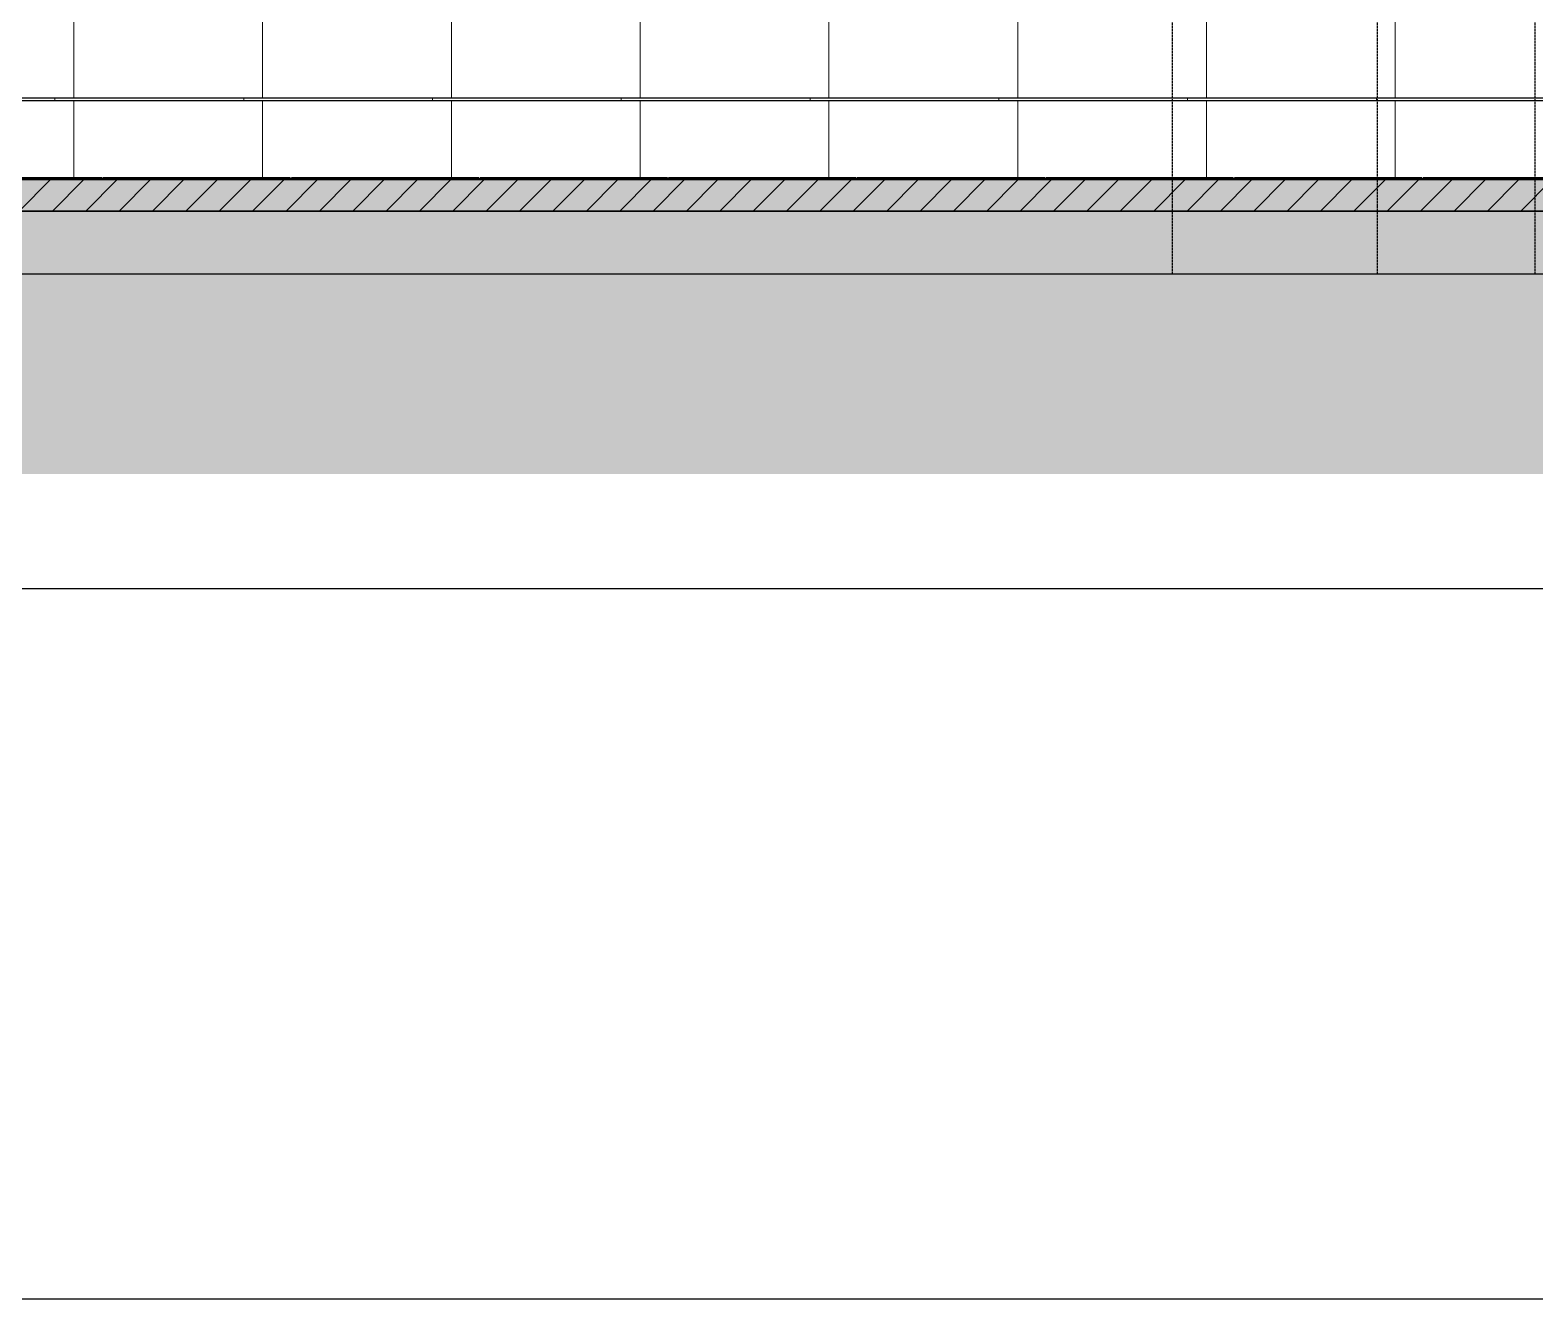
# Model space of a CAD drawing. Header units: millimetres. Extents: x -4391136 to -1798569, y -886572 to -291056.
# Drawn here: x -2360279 to -2355496, y -398298 to -394265 of the extents above; entities that cross this region are included whole.
import ezdxf

# ---------------------------------------------------------------- set-up
doc = ezdxf.new("R2010")
doc.units = ezdxf.units.MM
doc.set_wipeout_variables(frame=1)
doc.linetypes.add('HIDDEN2', pattern=[4.7625, 3.175, -1.5875])
doc.linetypes.add('TA_GL_005.00000', pattern=[13.75, 5, -1.25, 1.25, -1.25, 5])
for name, color, linetype in [('000 - 0_SYM_DWG_GRIDLINE_MAIN_COLOR_251', 7, 'Continuous'), ('000 - CONCRETE_COL_CUT_COLOR_1', 7, 'Continuous'), ('000 - CONCRETE_COL_CUT_COLOR_3', 7, 'Continuous'), ('000 - CONCRETE_COL_CUT_COLOR_5', 7, 'Continuous'), ('000 - CONCRETE_COL_HATCH_', 7, 'Continuous'), ('000 - CONCRETE_COL_WIPEOUT_', 7, 'Continuous'), ('000 - CONCRETE_EX_BUILDING_MAIN_COLOR_1', 7, 'Continuous'), ('000 - D I M', 7, 'Continuous'), ('_PP-Dim', 7, 'Continuous'), ('Xref-E1-E4$0$E4_Ent2-CRD$0$_Col', 7, 'Continuous')]:
    doc.layers.add(name, color=color, linetype=linetype)
doc.styles.add('FAMELINE_FOR_CKST', font='arial.ttf')
doc.styles.add('TA', font='', dxfattribs={"height": 4.5})
doc.styles.get('TA').set_extended_font_data('Cordia New')
doc.dimstyles.new('FAMELINE-CKST_E-E', dxfattribs={"dimtxt": 0.3, "dimasz": 0.15, "dimexe": 0.1, "dimexo": 0.1, "dimgap": 0.05, "dimtad": 1, "dimzin": 0, "dimdsep": 46, "dimtxsty": 'FAMELINE_FOR_CKST', "dimblk": 'OBLIQUE', "dimblk1": 'OBLIQUE', "dimblk2": 'OBLIQUE', "dimsah": 1, "dimcen": 0.1, "dimdle": 0.1, "dimclrd": 7, "dimclre": 7, "dimclrt": 7, "dimadec": 0, "dimazin": 0, "dimtfac": 1, "dimtix": 1, "dimtmove": 2, "dimatfit": 3, "dimfxl": 1, "dimtolj": 1, "dimtzin": 0, "dimlwd": -1, "dimlwe": -1, "dimarcsym": 0})

# ---------------------------------------------------------------- blocks, each defined once
blk = doc.blocks.new('_Oblique')
at = {"color": 7, "linetype": 'ByBlock', "lineweight": -2}
blk.add_line((-0.5, -0.5), (0.5, 0.5), dxfattribs=at)
blk = doc.blocks.new('*D2476')
at = {"layer": '000 - D I M', "color": 7, "transparency": 16777216}
for p, q in [((0, 100020), (0, 99738.7)), ((26525, 100020), (26525, 99738.7)), ((26575, 99788.7), (-50, 99788.7))]:
    blk.add_line(p, q, dxfattribs=at)
at = {"layer": 'Defpoints', "color": 7, "transparency": 16777216}
for p in [(0, 100070), (26525, 100070), (0, 99788.7)]:
    blk.add_point(p, dxfattribs=at)
at = {"layer": '000 - D I M', "color": 7, "transparency": 16777216, "xscale": 75, "yscale": 75, "zscale": 75, "rotation": 180}
blk.add_blockref('_Oblique', (0, 99788.7), dxfattribs=at)
at = {"layer": '000 - D I M', "color": 7, "transparency": 16777216, "xscale": 75, "yscale": 75, "zscale": 75}
blk.add_blockref('_Oblique', (26525, 99788.7), dxfattribs=at)
at = {"layer": '000 - D I M', "color": 7, "transparency": 16777216, "insert": (13262.5, 99890.3), "char_height": 150, "attachment_point": 5, "style": 'FAMELINE_FOR_CKST'}
blk.add_mtext('\\A1;2652500', dxfattribs=at)
blk = doc.blocks.new('*U2082')
at = {"layer": '000 - 0_SYM_DWG_GRIDLINE_MAIN_COLOR_251', "color": 7, "linetype": 'ByBlock', "ltscale": 5}
blk.add_line((20, 0), (-494.694, 0), dxfattribs=at)
at = {"color": 7, "style": 'TA', "flags": 1}
blk.add_attdef('LOCATION', (6, -6), '', height=4.5, rotation=270, dxfattribs=at)
blk = doc.blocks.new('W-1-PP17-ENT2_REV00_20260527-170750_ELEVATION_4_ST')
at = {"layer": '000 - CONCRETE_EX_BUILDING_MAIN_COLOR_1', "color": 7, "linetype": 'HIDDEN2', "lineweight": -3}
blk.add_line((18583.4, 100790), (18583.4, 101940), dxfattribs=at)
at = {"layer": 'Xref-E1-E4$0$E4_Ent2-CRD$0$_Col', "color": 7, "linetype": 'HIDDEN2', "lineweight": -3}
blk.add_lwpolyline([(19235, 100790), (19235, 114090), (19735, 114090), (19735, 100790)], dxfattribs=at)
blk = doc.blocks.new('*U1826')
at = {"layer": '000 - CONCRETE_COL_HATCH_'}
h = blk.add_hatch(dxfattribs=at)
h.set_pattern_fill('EARTH', scale=0.5, angle=45)
h.set_pattern_definition([(45, (-51429.9847, -845959.6076), (0, 4.49012806), [3.175, -3.175]), (45, (-51430.8266, -845958.7657), (0, 4.49012806), [3.175, -3.175]), (45, (-51431.6685, -845957.9238), (0, 4.49012806), [3.175, -3.175]), (135, (-51431.6685, -845957.3625), (-4.49012806, 0), [3.175, -3.175]), (135, (-51430.8266, -845956.5206), (-4.49012806, 0), [3.175, -3.175]), (135, (-51429.9847, -845955.6787), (-4.49012806, 0), [3.175, -3.175])])
h.paths.add_polyline_path([(0, 0), (11704.1, 0), (11704.1, 451.2), (9960.4, 451.2), (9960.4, 636.2), (-2223.8, 636.2), (-15483.5, 786.2), (-19506.8, 786.2), (-19506.8, 0), (-975.3, 0)])
blk = doc.blocks.new('DPA_Drainage Gutter_Landscape PP17_REV B - DPA_Drainage Gutter_Landscape PP17_REV B-36085375-ENTRANCE 2 - ENLARGE ELEVATION 4')
at = {"layer": '000 - CONCRETE_EX_BUILDING_MAIN_COLOR_1', "color": 7}
for p, q in [((511827.7, 101095), (511232.7, 101095)), ((511233.6, 101095), (511828.6, 101095)), ((511571.1, 101095), (511601.1, 101095)), ((511601.1, 101095), (511571.1, 101095)), ((511601.5, 101095), (511571.5, 101095)), ((511607.7, 101095), (511637.7, 101095)), ((511608.1, 101095), (511638.1, 101095)), ((511608.1, 101095), (511638.1, 101095)), ((511638.5, 101095), (511608.5, 101095)), ((511674.7, 101095), (511644.7, 101095)), ((511645.1, 101095), (511675.1, 101095)), ((511675.1, 101095), (511645.1, 101095)), ((511675.5, 101095), (511645.5, 101095)), ((511681.7, 101095), (511711.7, 101095)), ((511682.1, 101095), (511712.1, 101095)), ((511682.1, 101095), (511712.1, 101095)), ((511712.5, 101095), (511682.5, 101095)), ((511748.7, 101095), (511718.7, 101095)), ((511719.1, 101095), (511749.1, 101095)), ((511749.1, 101095), (511719.1, 101095)), ((511749.5, 101095), (511719.5, 101095)), ((511755.7, 101095), (511785.7, 101095)), ((511756.1, 101095), (511786.1, 101095)), ((511756.1, 101095), (511786.1, 101095)), ((511786.5, 101095), (511756.5, 101095)), ((511792.7, 101095), (511820.7, 101095)), ((511821.1, 101095), (511793.1, 101095)), ((511793.1, 101095), (511821.1, 101095)), ((511821.5, 101095), (511793.5, 101095)), ((511828.6, 101095), (511827.7, 101095)), ((511828.6, 101090), (511828.6, 101095)), ((512427.1, 101095), (511832.1, 101095)), ((511832.1, 101095), (511833, 101095)), ((511832.1, 101090), (511832.1, 101095)), ((511833, 101095), (512428, 101095)), ((511833, 101095), (511833, 101090)), ((511839.2, 101095), (511867.2, 101095)), ((511867.5, 101095), (511839.5, 101095)), ((511839.6, 101095), (511867.6, 101095)), ((511868, 101095), (511840, 101095)), ((511874.2, 101095), (511904.2, 101095)), ((511904.5, 101095), (511874.5, 101095)), ((511874.6, 101095), (511904.6, 101095)), ((511905, 101095), (511875, 101095)), ((511911.2, 101095), (511940.7, 101095)), ((511941.5, 101095), (511911.5, 101095)), ((511911.6, 101095), (511941.6, 101095)), ((511942, 101095), (511912, 101095)), ((511948.2, 101095), (511978.2, 101095)), ((511978.5, 101095), (511948.5, 101095)), ((511948.6, 101095), (511978.6, 101095)), ((511979, 101095), (511949, 101095)), ((511985.2, 101095), (512015.2, 101095)), ((512015.5, 101095), (511985.5, 101095)), ((511985.6, 101095), (512015.6, 101095)), ((512016, 101095), (511986, 101095)), ((512022.2, 101095), (512052.2, 101095)), ((512052.5, 101095), (512022.5, 101095)), ((512022.6, 101095), (512052.6, 101095)), ((512053, 101095), (512023, 101095)), ((512059.2, 101095), (512089.2, 101095)), ((512089.5, 101095), (512059.5, 101095)), ((512059.6, 101095), (512089.6, 101095)), ((512090, 101095), (512060, 101095)), ((512096.2, 101095), (512126.2, 101095)), ((512126.5, 101095), (512096.5, 101095)), ((512096.6, 101095), (512126.6, 101095)), ((512127, 101095), (512097, 101095)), ((512133.2, 101095), (512163.2, 101095)), ((512163.5, 101095), (512133.5, 101095)), ((512133.6, 101095), (512163.6, 101095)), ((512164, 101095), (512134, 101095)), ((512170.2, 101095), (512200.2, 101095)), ((512200.5, 101095), (512170.5, 101095)), ((512170.6, 101095), (512200.6, 101095)), ((512201, 101095), (512171, 101095)), ((512207.2, 101095), (512237.2, 101095)), ((512237.5, 101095), (512207.5, 101095)), ((512207.6, 101095), (512237.6, 101095)), ((512238, 101095), (512208, 101095)), ((512244.2, 101095), (512274.2, 101095)), ((512274.5, 101095), (512244.5, 101095)), ((512244.6, 101095), (512274.6, 101095)), ((512275, 101095), (512245, 101095)), ((512281.2, 101095), (512311.2, 101095)), ((512311.5, 101095), (512281.5, 101095)), ((512281.6, 101095), (512311.6, 101095)), ((512312, 101095), (512282, 101095)), ((512318.2, 101095), (512348.2, 101095)), ((512348.5, 101095), (512318.5, 101095)), ((512318.6, 101095), (512348.6, 101095)), ((512349, 101095), (512319, 101095)), ((512355.2, 101095), (512385.2, 101095)), ((512385.5, 101095), (512355.5, 101095)), ((512355.6, 101095), (512385.6, 101095)), ((512386, 101095), (512356, 101095)), ((512392.2, 101095), (512420.2, 101095)), ((512420.5, 101095), (512392.5, 101095)), ((512392.6, 101095), (512420.6, 101095)), ((512421, 101095), (512393, 101095)), ((512428, 101095), (512427.1, 101095)), ((512428, 101090), (512428, 101095)), ((513026.5, 101095), (512431.5, 101095)), ((512431.5, 101095), (512432.4, 101095)), ((512431.5, 101090), (512431.5, 101095)), ((512432.4, 101095), (513027.4, 101095)), ((512432.4, 101095), (512432.4, 101090)), ((512438.6, 101095), (512466.6, 101095)), ((512439, 101095), (512467, 101095)), ((512467, 101095), (512439, 101095)), ((512467.4, 101095), (512439.4, 101095)), ((512473.6, 101095), (512503.6, 101095)), ((512474, 101095), (512504, 101095)), ((512504, 101095), (512474, 101095)), ((512504.4, 101095), (512474.4, 101095)), ((512510.6, 101095), (512540.6, 101095)), ((512511, 101095), (512541, 101095)), ((512541, 101095), (512511, 101095)), ((512541.4, 101095), (512511.4, 101095)), ((512547.6, 101095), (512577.6, 101095)), ((512548, 101095), (512578, 101095)), ((512578, 101095), (512548, 101095)), ((512578.4, 101095), (512548.4, 101095)), ((512584.6, 101095), (512614.6, 101095)), ((512585, 101095), (512615, 101095)), ((512615, 101095), (512585, 101095)), ((512615.4, 101095), (512585.4, 101095)), ((512621.6, 101095), (512651.6, 101095)), ((512622, 101095), (512652, 101095)), ((512652, 101095), (512622, 101095)), ((512652.4, 101095), (512622.4, 101095)), ((512658.6, 101095), (512688.6, 101095)), ((512659, 101095), (512689, 101095)), ((512689, 101095), (512659, 101095)), ((512689.4, 101095), (512659.4, 101095)), ((512695.6, 101095), (512725.6, 101095)), ((512696, 101095), (512726, 101095)), ((512726, 101095), (512696, 101095)), ((512726.4, 101095), (512696.4, 101095)), ((512732.6, 101095), (512762.6, 101095)), ((512733, 101095), (512763, 101095)), ((512763, 101095), (512733, 101095)), ((512763.4, 101095), (512733.4, 101095)), ((512769.6, 101095), (512799.6, 101095)), ((512770, 101095), (512800, 101095)), ((512800, 101095), (512770, 101095)), ((512800.4, 101095), (512770.4, 101095)), ((512806.6, 101095), (512836.6, 101095)), ((512807, 101095), (512837, 101095)), ((512837, 101095), (512807, 101095)), ((512837.4, 101095), (512807.4, 101095)), ((512843.6, 101095), (512873.6, 101095)), ((512844, 101095), (512874, 101095)), ((512874, 101095), (512844, 101095)), ((512874.4, 101095), (512844.4, 101095)), ((512880.6, 101095), (512910.6, 101095)), ((512881, 101095), (512911, 101095)), ((512911, 101095), (512881, 101095)), ((512911.4, 101095), (512881.4, 101095)), ((512917.6, 101095), (512947.6, 101095)), ((512918, 101095), (512948, 101095)), ((512948, 101095), (512918, 101095)), ((512948.4, 101095), (512918.4, 101095)), ((512954.6, 101095), (512984.6, 101095)), ((512955, 101095), (512985, 101095)), ((512985, 101095), (512955, 101095)), ((512985.4, 101095), (512955.4, 101095)), ((512991.6, 101095), (513019.6, 101095)), ((512992, 101095), (513020, 101095)), ((513020, 101095), (512992, 101095)), ((513020.4, 101095), (512992.4, 101095)), ((513027.4, 101095), (513026.5, 101095)), ((513027.4, 101090), (513027.4, 101095)), ((513625.9, 101095), (513030.9, 101095)), ((513030.9, 101095), (513031.8, 101095)), ((513030.9, 101090), (513030.9, 101095)), ((513031.8, 101095), (513626.8, 101095)), ((513031.8, 101095), (513031.8, 101090)), ((513038, 101095), (513066, 101095)), ((513038.4, 101095), (513066.4, 101095)), ((513066.4, 101095), (513038.4, 101095)), ((513066.8, 101095), (513038.8, 101095)), ((513073, 101095), (513103, 101095)), ((513073.4, 101095), (513103.4, 101095)), ((513103.4, 101095), (513073.4, 101095)), ((513103.8, 101095), (513073.8, 101095)), ((513110, 101095), (513140, 101095)), ((513110.4, 101095), (513140.4, 101095)), ((513140.4, 101095), (513110.4, 101095)), ((513140.8, 101095), (513110.8, 101095)), ((513147, 101095), (513177, 101095)), ((513147.4, 101095), (513177.4, 101095)), ((513177.4, 101095), (513147.4, 101095)), ((513177.8, 101095), (513147.8, 101095)), ((513184, 101095), (513214, 101095)), ((513184.4, 101095), (513214.4, 101095)), ((513214.4, 101095), (513184.4, 101095)), ((513214.8, 101095), (513184.8, 101095)), ((513221, 101095), (513251, 101095)), ((513221.4, 101095), (513251.4, 101095)), ((513251.4, 101095), (513221.4, 101095)), ((513251.8, 101095), (513221.8, 101095)), ((513258, 101095), (513288, 101095)), ((513258.4, 101095), (513288.4, 101095)), ((513288.4, 101095), (513258.4, 101095)), ((513288.8, 101095), (513258.8, 101095)), ((513295, 101095), (513325, 101095)), ((513295.4, 101095), (513325.4, 101095)), ((513325.4, 101095), (513295.4, 101095)), ((513325.8, 101095), (513295.8, 101095)), ((513332, 101095), (513362, 101095)), ((513332.4, 101095), (513362.4, 101095)), ((513362.4, 101095), (513332.4, 101095)), ((513362.8, 101095), (513332.8, 101095)), ((513369, 101095), (513399, 101095)), ((513369.4, 101095), (513399.4, 101095)), ((513399.4, 101095), (513369.4, 101095)), ((513399.8, 101095), (513369.8, 101095)), ((513406, 101095), (513436, 101095)), ((513406.4, 101095), (513436.4, 101095)), ((513436.4, 101095), (513406.4, 101095)), ((513436.8, 101095), (513406.8, 101095)), ((513443, 101095), (513473, 101095)), ((513443.4, 101095), (513473.4, 101095)), ((513473.4, 101095), (513443.4, 101095)), ((513473.8, 101095), (513443.8, 101095)), ((513480, 101095), (513510, 101095)), ((513480.4, 101095), (513510.4, 101095)), ((513510.4, 101095), (513480.4, 101095)), ((513510.8, 101095), (513480.8, 101095)), ((513517, 101095), (513547, 101095)), ((513517.4, 101095), (513547.4, 101095)), ((513547.4, 101095), (513517.4, 101095)), ((513547.8, 101095), (513517.8, 101095)), ((513554, 101095), (513584, 101095)), ((513554.4, 101095), (513584.4, 101095)), ((513584.4, 101095), (513554.4, 101095)), ((513584.8, 101095), (513554.8, 101095)), ((513591, 101095), (513619, 101095)), ((513591.4, 101095), (513619.4, 101095)), ((513619.4, 101095), (513591.4, 101095)), ((513619.8, 101095), (513591.8, 101095)), ((513626.8, 101095), (513625.9, 101095)), ((513626.8, 101090), (513626.8, 101095)), ((514225.4, 101095), (513630.4, 101095)), ((513630.4, 101095), (513631.3, 101095)), ((513630.4, 101090), (513630.4, 101095)), ((513631.3, 101095), (514226.3, 101095)), ((513631.3, 101095), (513631.3, 101090)), ((513637.4, 101095), (513665.4, 101095)), ((513637.8, 101095), (513665.8, 101095)), ((513665.8, 101095), (513637.8, 101095)), ((513666.2, 101095), (513638.2, 101095)), ((513672.4, 101095), (513702.4, 101095)), ((513672.8, 101095), (513702.8, 101095)), ((513702.8, 101095), (513672.8, 101095)), ((513703.2, 101095), (513673.2, 101095)), ((513709.4, 101095), (513739.4, 101095)), ((513709.8, 101095), (513739.8, 101095)), ((513739.8, 101095), (513709.8, 101095)), ((513740.2, 101095), (513710.2, 101095)), ((513746.4, 101095), (513776.4, 101095)), ((513746.8, 101095), (513776.8, 101095)), ((513776.8, 101095), (513746.8, 101095)), ((513777.2, 101095), (513747.2, 101095)), ((513783.4, 101095), (513813.4, 101095)), ((513783.8, 101095), (513813.8, 101095)), ((513813.8, 101095), (513783.8, 101095)), ((513814.2, 101095), (513784.2, 101095)), ((513820.4, 101095), (513850.4, 101095)), ((513820.8, 101095), (513850.8, 101095)), ((513850.8, 101095), (513820.8, 101095)), ((513851.2, 101095), (513821.2, 101095)), ((513857.4, 101095), (513887.4, 101095)), ((513857.8, 101095), (513887.8, 101095)), ((513887.8, 101095), (513857.8, 101095)), ((513888.2, 101095), (513858.2, 101095)), ((513894.4, 101095), (513924.4, 101095)), ((513894.8, 101095), (513924.8, 101095)), ((513924.8, 101095), (513894.8, 101095)), ((513925.2, 101095), (513895.2, 101095)), ((513931.4, 101095), (513961.4, 101095)), ((513931.8, 101095), (513961.8, 101095)), ((513961.8, 101095), (513931.8, 101095)), ((513962.2, 101095), (513932.2, 101095)), ((513968.4, 101095), (513998.4, 101095)), ((513968.8, 101095), (513998.8, 101095)), ((513998.8, 101095), (513968.8, 101095)), ((513999.2, 101095), (513969.2, 101095)), ((514005.4, 101095), (514035.4, 101095)), ((514005.8, 101095), (514035.8, 101095)), ((514035.8, 101095), (514005.8, 101095)), ((514036.2, 101095), (514006.2, 101095)), ((514042.4, 101095), (514072.4, 101095)), ((514042.8, 101095), (514072.8, 101095)), ((514072.8, 101095), (514042.8, 101095)), ((514073.2, 101095), (514043.2, 101095)), ((514079.4, 101095), (514109.4, 101095)), ((514079.8, 101095), (514109.8, 101095)), ((514109.8, 101095), (514079.8, 101095)), ((514110.2, 101095), (514080.2, 101095)), ((514116.4, 101095), (514146.4, 101095)), ((514116.8, 101095), (514146.8, 101095)), ((514146.8, 101095), (514116.8, 101095)), ((514147.2, 101095), (514117.2, 101095)), ((514153.4, 101095), (514183.4, 101095)), ((514153.8, 101095), (514183.8, 101095)), ((514183.8, 101095), (514153.8, 101095)), ((514184.2, 101095), (514154.2, 101095)), ((514190.4, 101095), (514218.4, 101095)), ((514190.8, 101095), (514218.8, 101095)), ((514218.8, 101095), (514190.8, 101095)), ((514219.2, 101095), (514191.2, 101095)), ((514226.3, 101095), (514225.4, 101095)), ((514226.3, 101090), (514226.3, 101095)), ((514824.8, 101095), (514229.8, 101095)), ((514229.8, 101095), (514230.7, 101095)), ((514229.8, 101090), (514229.8, 101095)), ((514230.7, 101095), (514825.7, 101095)), ((514230.7, 101095), (514230.7, 101090)), ((514236.8, 101095), (514264.8, 101095)), ((514265.2, 101095), (514237.2, 101095)), ((514237.3, 101095), (514265.3, 101095)), ((514265.6, 101095), (514237.6, 101095)), ((514271.8, 101095), (514301.8, 101095)), ((514302.2, 101095), (514272.2, 101095)), ((514272.3, 101095), (514302.3, 101095)), ((514302.6, 101095), (514272.6, 101095)), ((514308.8, 101095), (514338.8, 101095)), ((514339.2, 101095), (514309.2, 101095)), ((514309.3, 101095), (514339.3, 101095)), ((514339.6, 101095), (514309.6, 101095)), ((514345.8, 101095), (514375.8, 101095)), ((514376.2, 101095), (514346.2, 101095)), ((514346.3, 101095), (514376.3, 101095)), ((514376.6, 101095), (514346.6, 101095)), ((514382.8, 101095), (514412.8, 101095)), ((514413.2, 101095), (514383.2, 101095)), ((514383.3, 101095), (514413.3, 101095)), ((514413.6, 101095), (514383.6, 101095)), ((514419.8, 101095), (514449.8, 101095)), ((514450.2, 101095), (514420.2, 101095)), ((514420.3, 101095), (514450.3, 101095)), ((514450.6, 101095), (514420.6, 101095)), ((514456.8, 101095), (514486.8, 101095)), ((514487.2, 101095), (514457.2, 101095)), ((514457.3, 101095), (514487.3, 101095)), ((514487.6, 101095), (514457.6, 101095)), ((514493.8, 101095), (514523.8, 101095)), ((514524.2, 101095), (514494.2, 101095)), ((514494.3, 101095), (514524.3, 101095)), ((514524.6, 101095), (514494.6, 101095)), ((514530.8, 101095), (514560.8, 101095)), ((514561.2, 101095), (514531.2, 101095)), ((514531.3, 101095), (514561.3, 101095)), ((514561.6, 101095), (514531.6, 101095)), ((514567.8, 101095), (514597.8, 101095)), ((514598.2, 101095), (514568.2, 101095)), ((514568.3, 101095), (514598.3, 101095)), ((514598.6, 101095), (514568.6, 101095)), ((514604.8, 101095), (514634.8, 101095)), ((514635.2, 101095), (514605.2, 101095)), ((514605.3, 101095), (514635.3, 101095)), ((514635.6, 101095), (514605.6, 101095)), ((514641.8, 101095), (514671.8, 101095)), ((514672.2, 101095), (514642.2, 101095)), ((514642.3, 101095), (514672.3, 101095)), ((514672.6, 101095), (514642.6, 101095)), ((514678.8, 101095), (514708.8, 101095)), ((514709.2, 101095), (514679.2, 101095)), ((514679.3, 101095), (514709.3, 101095)), ((514709.6, 101095), (514679.6, 101095)), ((514715.8, 101095), (514745.8, 101095)), ((514746.2, 101095), (514716.2, 101095)), ((514716.3, 101095), (514746.3, 101095)), ((514746.6, 101095), (514716.6, 101095)), ((514752.8, 101095), (514782.8, 101095)), ((514783.2, 101095), (514753.2, 101095)), ((514753.3, 101095), (514783.3, 101095)), ((514783.6, 101095), (514753.6, 101095)), ((514789.8, 101095), (514817.8, 101095)), ((514818.2, 101095), (514790.2, 101095)), ((514790.3, 101095), (514818.3, 101095)), ((514818.6, 101095), (514790.6, 101095)), ((514825.7, 101095), (514824.8, 101095)), ((514825.7, 101090), (514825.7, 101095)), ((515424.2, 101095), (514829.2, 101095)), ((514829.2, 101095), (514830.1, 101095)), ((514829.2, 101090), (514829.2, 101095)), ((514830.1, 101095), (515425.1, 101095)), ((514830.1, 101095), (514830.1, 101090)), ((514836.3, 101095), (514864.3, 101095)), ((514836.7, 101095), (514864.7, 101095)), ((514864.7, 101095), (514836.7, 101095)), ((514865.1, 101095), (514837.1, 101095)), ((514871.3, 101095), (514901.3, 101095)), ((514871.7, 101095), (514901.7, 101095)), ((514901.7, 101095), (514871.7, 101095)), ((514902.1, 101095), (514872.1, 101095)), ((514908.3, 101095), (514938.3, 101095)), ((514908.7, 101095), (514938.7, 101095)), ((514938.7, 101095), (514908.7, 101095)), ((514939.1, 101095), (514909.1, 101095)), ((514945.3, 101095), (514975.3, 101095)), ((514945.7, 101095), (514975.7, 101095)), ((514975.7, 101095), (514945.7, 101095)), ((514976.1, 101095), (514946.1, 101095)), ((514982.3, 101095), (515012.3, 101095)), ((514982.7, 101095), (515012.7, 101095)), ((515012.7, 101095), (514982.7, 101095)), ((515013.1, 101095), (514983.1, 101095)), ((515019.3, 101095), (515049.3, 101095)), ((515019.7, 101095), (515049.7, 101095)), ((515049.7, 101095), (515019.7, 101095)), ((515050.1, 101095), (515020.1, 101095)), ((515056.3, 101095), (515086.3, 101095)), ((515056.7, 101095), (515086.7, 101095)), ((515086.7, 101095), (515056.7, 101095)), ((515087.1, 101095), (515057.1, 101095)), ((515093.3, 101095), (515123.3, 101095)), ((515093.7, 101095), (515123.7, 101095)), ((515123.7, 101095), (515093.7, 101095)), ((515124.1, 101095), (515094.1, 101095)), ((515130.3, 101095), (515160.3, 101095)), ((515130.7, 101095), (515160.7, 101095)), ((515160.7, 101095), (515130.7, 101095)), ((515161.1, 101095), (515131.1, 101095)), ((515167.3, 101095), (515197.3, 101095)), ((515167.7, 101095), (515197.7, 101095)), ((515197.7, 101095), (515167.7, 101095)), ((515198.1, 101095), (515168.1, 101095)), ((515204.3, 101095), (515234.3, 101095)), ((515204.7, 101095), (515234.7, 101095)), ((515234.7, 101095), (515204.7, 101095)), ((515235.1, 101095), (515205.1, 101095)), ((515241.3, 101095), (515271.3, 101095)), ((515241.7, 101095), (515271.7, 101095)), ((515271.7, 101095), (515241.7, 101095)), ((515272.1, 101095), (515242.1, 101095)), ((515278.3, 101095), (515308.3, 101095)), ((515278.7, 101095), (515308.7, 101095)), ((515308.7, 101095), (515278.7, 101095)), ((515309.1, 101095), (515279.1, 101095)), ((515315.3, 101095), (515345.3, 101095)), ((515315.7, 101095), (515345.7, 101095)), ((515345.7, 101095), (515315.7, 101095)), ((515346.1, 101095), (515316.1, 101095)), ((515352.3, 101095), (515382.3, 101095)), ((515352.7, 101095), (515382.7, 101095)), ((515382.7, 101095), (515352.7, 101095)), ((515383.1, 101095), (515353.1, 101095)), ((515389.3, 101095), (515417.3, 101095)), ((515389.7, 101095), (515417.7, 101095)), ((515417.7, 101095), (515389.7, 101095)), ((515418.1, 101095), (515390.1, 101095)), ((515425.1, 101095), (515424.2, 101095)), ((515425.1, 101090), (515425.1, 101095)), ((516023.6, 101095), (515428.6, 101095)), ((515428.6, 101095), (515429.5, 101095)), ((515428.6, 101090), (515428.6, 101095)), ((515429.5, 101095), (516024.5, 101095)), ((515429.5, 101095), (515429.5, 101090)), ((515435.7, 101095), (515463.7, 101095)), ((515436.1, 101095), (515464.1, 101095)), ((515464.1, 101095), (515436.1, 101095)), ((515464.5, 101095), (515436.5, 101095)), ((515470.7, 101095), (515500.7, 101095)), ((515471.1, 101095), (515501.1, 101095)), ((515501.1, 101095), (515471.1, 101095)), ((515501.5, 101095), (515471.5, 101095)), ((515507.7, 101095), (515537.7, 101095)), ((515508.1, 101095), (515538.1, 101095)), ((515538.1, 101095), (515508.1, 101095)), ((515538.5, 101095), (515508.5, 101095)), ((515544.7, 101095), (515574.7, 101095)), ((515545.1, 101095), (515575.1, 101095)), ((515575.1, 101095), (515545.1, 101095)), ((515575.5, 101095), (515545.5, 101095)), ((515581.7, 101095), (515611.7, 101095)), ((515582.1, 101095), (515612.1, 101095)), ((515612.1, 101095), (515582.1, 101095)), ((515612.5, 101095), (515582.5, 101095)), ((515618.7, 101095), (515648.7, 101095)), ((515619.1, 101095), (515649.1, 101095)), ((515649.1, 101095), (515619.1, 101095)), ((515649.5, 101095), (515619.5, 101095)), ((515655.7, 101095), (515685.7, 101095)), ((515656.1, 101095), (515686.1, 101095)), ((515686.1, 101095), (515656.1, 101095)), ((515686.5, 101095), (515656.5, 101095)), ((515692.7, 101095), (515722.7, 101095)), ((515693.1, 101095), (515723.1, 101095)), ((515723.1, 101095), (515693.1, 101095)), ((515723.5, 101095), (515693.5, 101095)), ((515729.7, 101095), (515759.7, 101095)), ((515730.1, 101095), (515760.1, 101095)), ((515760.1, 101095), (515730.1, 101095)), ((515760.5, 101095), (515730.5, 101095)), ((515766.7, 101095), (515796.7, 101095)), ((515767.1, 101095), (515797.1, 101095)), ((515797.1, 101095), (515767.1, 101095)), ((515797.5, 101095), (515767.5, 101095)), ((515803.7, 101095), (515833.7, 101095)), ((515804.1, 101095), (515834.1, 101095)), ((515834.1, 101095), (515804.1, 101095)), ((515834.5, 101095), (515804.5, 101095)), ((515840.7, 101095), (515870.7, 101095)), ((515841.1, 101095), (515871.1, 101095)), ((515871.1, 101095), (515841.1, 101095)), ((515871.5, 101095), (515842.1, 101095)), ((515877.7, 101095), (515907.7, 101095)), ((515878.1, 101095), (515908.1, 101095)), ((515908.1, 101095), (515878.1, 101095)), ((515908.5, 101095), (515878.5, 101095)), ((515914.7, 101095), (515944.7, 101095)), ((515915.1, 101095), (515945.1, 101095)), ((515945.1, 101095), (515915.1, 101095)), ((515945.5, 101095), (515915.5, 101095)), ((515951.7, 101095), (515981.7, 101095)), ((515952.1, 101095), (515982.1, 101095)), ((515982.1, 101095), (515952.1, 101095)), ((515982.5, 101095), (515952.5, 101095)), ((515988.7, 101095), (516016.7, 101095)), ((515989.1, 101095), (516017.1, 101095)), ((516017.1, 101095), (515989.1, 101095)), ((516017.5, 101095), (515989.5, 101095)), ((516024.5, 101095), (516023.6, 101095)), ((516024.5, 101090), (516024.5, 101095)), ((516623.1, 101095), (516028.1, 101095)), ((516028.1, 101095), (516029, 101095)), ((516028.1, 101090), (516028.1, 101095)), ((516029, 101095), (516624, 101095)), ((516029, 101095), (516029, 101090)), ((516035.1, 101095), (516063.1, 101095)), ((516035.5, 101095), (516063.5, 101095)), ((516063.5, 101095), (516035.5, 101095)), ((516063.9, 101095), (516035.9, 101095)), ((516070.1, 101095), (516100.1, 101095)), ((516070.5, 101095), (516100.5, 101095)), ((516100.5, 101095), (516070.5, 101095)), ((516100.9, 101095), (516070.9, 101095)), ((516107.1, 101095), (516137.1, 101095)), ((516107.5, 101095), (516137.5, 101095)), ((516137.5, 101095), (516107.5, 101095)), ((516137.9, 101095), (516107.9, 101095)), ((516144.1, 101095), (516174.1, 101095)), ((516144.5, 101095), (516174.5, 101095)), ((516174.5, 101095), (516144.5, 101095)), ((516174.9, 101095), (516144.9, 101095)), ((516181.1, 101095), (516211.1, 101095)), ((516181.5, 101095), (516211.5, 101095)), ((516211.5, 101095), (516181.5, 101095)), ((516211.9, 101095), (516181.9, 101095)), ((516218.1, 101095), (516248.1, 101095)), ((516218.5, 101095), (516248.5, 101095)), ((516248.5, 101095), (516218.5, 101095)), ((516248.9, 101095), (516218.9, 101095)), ((516255.1, 101095), (516285.1, 101095)), ((516255.5, 101095), (516285.5, 101095)), ((516285.5, 101095), (516255.5, 101095)), ((516285.9, 101095), (516255.9, 101095)), ((516292.1, 101095), (516322.1, 101095)), ((516292.5, 101095), (516322.5, 101095)), ((516322.5, 101095), (516292.5, 101095)), ((516322.9, 101095), (516292.9, 101095)), ((516329.1, 101095), (516359.1, 101095)), ((516329.7, 101095), (516359.5, 101095)), ((516359.5, 101095), (516329.7, 101095)), ((516359.9, 101095), (516329.9, 101095)), ((516366.1, 101095), (516396.1, 101095)), ((516366.5, 101095), (516396.5, 101095)), ((516396.5, 101095), (516366.5, 101095)), ((516396.9, 101095), (516366.9, 101095))]:
    blk.add_line(p, q, dxfattribs=at)
blk = doc.blocks.new('*U1830')
at = {"layer": '000 - CONCRETE_COL_HATCH_'}
h = blk.add_hatch(dxfattribs=at)
h.set_pattern_fill('AR-CONC', scale=0.04)
h.set_pattern_definition([(50, (443180.158, -852880.392), (7.28738676, -0.63756342), [0.762, -8.382]), (355, (443180.158, -852880.392), (-1.409736857, 7.64227381), [0.6096, -6.705623367]), (100.4514447, (443180.765, -852880.445), (5.877649884, 7.004710076), [0.64760035, -7.123609784]), (46.1842, (443180.158, -852878.36), (10.843161636, -1.68169312), [1.143, -12.573]), (96.6355576, (443181.061, -852878.5), (9.49616536, 9.89704498), [0.97140093, -10.68542433]), (351.1841512, (443180.158, -852878.36), (9.49616536, 9.89704498), [0.91439868, -10.05838928]), (21, (443181.174, -852878.868), (6.06457565, -4.090607927), [0.762, -8.382]), (326, (443181.174, -852878.868), (2.472081134, 7.367518645), [0.6096, -6.7056]), (71.451445, (443181.679, -852879.209), (8.53665677, 3.276910755), [0.64760035, -7.123597504]), (37.5, (443180.1578, -852880.392), (0.12354413, 3.382201555), [0, -6.62432, 0, -6.8072, 0, -6.731]), (7.5, (443180.1578, -852880.392), (2.6727865, 4.007222993), [0, -3.88112, 0, -6.47192, 0, -2.5654]), (327.5, (443177.892, -852880.392), (5.423623807, -0.22914976), [0, -2.54, 0, -7.9248, 0, -10.5156]), (317.5, (443176.876, -852880.392), (5.925167255, 1.017059641), [0, -3.302, 0, -5.26288, 0, -7.4676])])
h.paths.add_polyline_path([(0, 0), (0, 400), (-300, 400), (-300, 0), (-350, 0), (-350, -200), (2596.4, -200), (15860, -350), (28014.9, -350), (28014.9, -535), (29758.5, -535), (29758.5, -335), (28214.9, -335), (28214.9, -235), (28207.6, -235), (28207.6, -188.6), (28189.9, -75), (28164.9, -50), (28014.9, -50), (28014.9, -150), (15830.7, -150), (2571, 0)])
at = {"layer": '000 - CONCRETE_COL_CUT_COLOR_1', "color": 7, "lineweight": -2}
blk.add_lwpolyline([(2596.4, -200), (15860, -350), (28014.9, -350), (28014.9, -535), (29758.5, -535), (29758.5, -335), (28214.9, -335), (28214.9, -235), (28207.6, -235), (28207.6, -188.6), (28189.9, -75), (28164.9, -50), (28014.9, -50), (28014.9, -150), (15830.7, -150), (2571, 0)], dxfattribs=at)
blk = doc.blocks.new('*U1934')
at = {"layer": '000 - CONCRETE_COL_HATCH_'}
h = blk.add_hatch(dxfattribs=at)
h.set_pattern_fill('ANSI31', scale=0.25)
h.set_pattern_definition([(45, (119004.402, -846056.8266), (-0.5612660076, 0.5612660076), [])])
h.paths.add_polyline_path([(0, 0), (2597, 0), (15860, -150), (28014.9, -150), (28014.9, -50), (26114.9, -50), (15831.8, -50), (2571, 100), (0, 100)])
at = {"layer": '000 - CONCRETE_COL_CUT_COLOR_1', "color": 7}
blk.add_lwpolyline([(2597, 0), (15860, -150), (28014.9, -150), (28014.9, -50), (26114.9, -50), (15831.8, -50), (2571, 100)], dxfattribs=at)
blk = doc.blocks.new('W-1-PP17-ENT2_REV00_20260527-170750_ELEVATION_4_EX')
at = {"layer": '000 - CONCRETE_EX_BUILDING_MAIN_COLOR_1', "lineweight": 9}
h = blk.add_hatch(dxfattribs=at)
h.set_pattern_fill('FP_1', style=0, pattern_type=2)
h.set_pattern_definition([(90, (22460, 100750), (-600, 4e-14), [])])
h.paths.add_polyline_path([(13740.5, 101090), (14583.7, 101090), (14583.7, 101095), (15179.6, 101095), (15179.6, 101090), (15183.2, 101090), (15183.2, 101095), (15779.1, 101095), (15779.4, 101090), (15782.6, 101090), (15782.6, 101095), (16378.5, 101095), (16378.5, 101090), (16382, 101090), (16382, 101095), (16977.9, 101095), (16977.9, 101090), (16981.4, 101090), (16981.4, 101095), (17577.3, 101095), (17577.3, 101090), (17580.8, 101090), (17580.8, 101095), (18176.7, 101095), (18176.7, 101090), (18180.3, 101090), (18180.3, 101095), (18776.2, 101095), (18776.2, 101090), (18779.7, 101090), (18779.7, 101095), (19375.6, 101095), (19375.6, 101090), (19379.1, 101090), (19379.1, 101095), (19975, 101095), (19975, 101090), (19978.5, 101090), (19978.5, 101095), (20574.4, 101095), (20574.4, 101090), (20578, 101090), (20578, 101095), (21173.9, 101095), (21173.9, 101090), (21177.4, 101090), (21177.4, 101095), (21773.3, 101095), (21773.3, 101090), (21776.8, 101090), (21776.8, 101095), (22325, 101095), (22325, 101340), (-1120, 101340), (-1120, 101245), (-1012.9, 101245), (-1012.9, 101240), (-1011.5, 101240), (-1011.5, 101245), (-413.2, 101245), (-413.2, 101240), (-411.7, 101240), (-411.7, 101245), (186.6, 101245), (186.6, 101240), (200, 101240), (13463, 101090), (13706.8, 101090)])
h.paths.add_polyline_path([(10171.2, 101350), (22325, 101350), (22325, 101990), (-1120, 101990), (-1120, 101350), (10049.3, 101350)])
h = blk.add_hatch(dxfattribs=at)
h.set_pattern_fill('FP_2', style=0, pattern_type=2)
h.set_pattern_definition([(90, (22400, 100940), (-600, 4e-14), [])])
h.paths.add_polyline_path([(22325, 101340), (22325, 101350), (-1110, 101350), (-1110, 101340), (22241, 101340)])
h = blk.add_hatch(dxfattribs=at)
h.set_pattern_fill('FP_8', style=0, pattern_type=2)
h.set_pattern_definition([(45, (-495080.16, 6e-11), (-53.033009, 53.033009), [])])
h.paths.add_polyline_path([(14316.4, 100990), (23717.9, 100990), (23717.9, 101090), (13434.9, 101090), (174, 101240), (-2397, 101240), (-2397, 101140), (200, 101140), (13463, 100990), (14194.5, 100990)])
h.paths.add_polyline_path([(-2697, 101140), (-2697, 101240), (-2747, 101240), (-2747, 101140)])
at = {"layer": '000 - CONCRETE_EX_BUILDING_MAIN_COLOR_1', "color": 7}
for p, q in [((-1120, 101350), (22325, 101350)), ((-1110, 101350), (22325, 101350)), ((22325, 101340), (-1120, 101340)), ((22325, 101340), (-1110, 101340)), ((25617.9, 101090), (13435.5, 101090)), ((23717.9, 101090), (13435.5, 101090)), ((22374.5, 101090), (14582.1, 101090)), ((14856.2, 101090), (23695.6, 101090)), ((15183.2, 101090), (15179.6, 101090)), ((15179.6, 101090), (15183.2, 101090)), ((15782.6, 101090), (15779.4, 101090)), ((15779.4, 101090), (15782.6, 101090)), ((16382, 101090), (16378.5, 101090)), ((16378.5, 101090), (16382, 101090)), ((16981.4, 101090), (16977.9, 101090)), ((16977.9, 101090), (16981.4, 101090)), ((17580.8, 101090), (17577.3, 101090)), ((17577.3, 101090), (17580.8, 101090)), ((18180.3, 101090), (18176.7, 101090)), ((18176.7, 101090), (18180.3, 101090)), ((18779.7, 101090), (18776.2, 101090)), ((18776.2, 101090), (18779.7, 101090)), ((19379.1, 101090), (19375.6, 101090)), ((19375.6, 101090), (19379.1, 101090)), ((13434.9, 100990), (25617.9, 100990)), ((13434.9, 100990), (23717.9, 100990)), ((25617.9, 100990), (13434.9, 100990))]:
    blk.add_line(p, q, dxfattribs=at)
at = {"color": 7}
blk.add_blockref('*U1826', (15657.5, 100153.8), dxfattribs=at)
at = {"layer": '000 - CONCRETE_EX_BUILDING_MAIN_COLOR_1', "color": 7}
blk.add_blockref('DPA_Drainage Gutter_Landscape PP17_REV B - DPA_Drainage Gutter_Landscape PP17_REV B-36085375-ENTRANCE 2 - ENLARGE ELEVATION 4', (-496648.9, 0), dxfattribs=at)
at = {"layer": '000 - CONCRETE_EX_BUILDING_MAIN_COLOR_1', "lineweight": 25}
h = blk.add_hatch(dxfattribs=at)
h.set_pattern_fill('FP_9', style=0, pattern_type=2)
h.set_pattern_definition([(50, (-495080.16, 6e-11), (182.18467, -15.939086), [19.05, -209.55]), (355, (-495080.16, 6e-11), (-35.24243, 191.05661), [15.24, -167.64]), (100.451, (-495064.98, -1.33), (146.9425, 175.11669), [16.19, -178.09]), (46.184, (-495080.16, 50.8), (271.07889, -42.04327), [28.575, -314.325]), (96.636, (-495057.57, 47.3), (237.40251, 247.42721), [24.285, -267.135]), (351.184, (-495080.16, 50.8), (237.4046, 247.42512), [22.86, -251.46]), (21, (-495054.76, 38.1), (151.61488, -102.26552), [19.05, -209.55]), (326, (-495054.76, 38.1), (61.80236, 184.18774), [15.24, -167.64]), (71.451, (-495042.13, 29.58), (213.41706, 81.92137), [16.19, -178.09]), (37.5, (-495080.16, 6e-11), (3.088323, 84.555076), [8.382, -157.226, 8.382, -161.798, -168.275]), (37.5, (-495080.16, 6e-11), (3.088323, 84.555076), [-335.788, 8.382, -159.893]), (7.5, (-495080.16, 6e-11), (66.819438, 100.180747), [8.382, -88.646, 8.382, -153.416, -64.135]), (7.5, (-495080.16, 6e-11), (66.819438, 100.180747), [-258.826, 8.382, -55.753]), (327.5, (-495136.805, 6e-11), (135.590488, -5.728913), [8.382, -55.118, 8.382, -189.738, -262.89]), (327.5, (-495136.805, 6e-11), (135.590488, -5.728913), [-261.62, 8.382, -254.508]), (317.5, (-495162.2, 6e-11), (148.128886, 25.42676), [8.382, -74.168, 8.382, -123.19, -186.69]), (317.5, (-495162.2, 6e-11), (148.128886, 25.42676), [-214.122, 8.382, -178.308])])
h.paths.add_polyline_path([(15413.7, 100790), (25617.9, 100790), (25617.9, 100990), (13433.8, 100990), (174, 101140), (-2747, 101140), (-2747, 100940), (199.4, 100940), (13463, 100790), (15200, 100790)])
at = {"layer": '000 - CONCRETE_EX_BUILDING_MAIN_COLOR_1', "color": 7}
blk.add_line((13433.8, 100790), (25617.9, 100790), dxfattribs=at)
at = {"layer": '000 - CONCRETE_COL_CUT_COLOR_3', "color": 7}
blk.add_blockref('*U1934', (-2397, 101140), dxfattribs=at)
at = {"layer": '000 - CONCRETE_COL_CUT_COLOR_5', "color": 7}
blk.add_blockref('*U1830', (-2397, 101140), dxfattribs=at)
blk = doc.blocks.new('A$Cbc3bdfda')
at = {"layer": '_PP-Dim', "color": 7}
blk.add_lwpolyline([(0, -400), (775, -400), (775, 0), (0, 0)], close=True, dxfattribs=at)
blk = doc.blocks.new('W-1-PP17-ENT2_REV00_20260527-170750_ELEVATION_4_DIMS')
at = {"layer": '000 - 0_SYM_DWG_GRIDLINE_MAIN_COLOR_251', "color": 7, "linetype": 'TA_GL_005.00000', "xscale": 50, "yscale": 50, "zscale": 50, "rotation": 180}
blk.add_blockref('*U2082', (-1000, 101090), dxfattribs=at)
at = {"layer": '000 - D I M', "color": 7}
dim = blk.add_linear_dim(base=(0, 99788.75), p1=(26525, 100070), p2=(0, 100070), dimstyle='FAMELINE-CKST_E-E', override={"dimscale": 500, "dimdec": 0, "dimlfac": 100, "dimclrd": 7, "dimclre": 7, "dimclrt": 7}, dxfattribs=at)
dim.commit()
dim.dimension.update_dxf_attribs({"geometry": '*D2476', "text_midpoint": (13262.5, 99890.336)})

msp = doc.modelspace()

# ---------------------------------------------------------------- block references
at = {"color": 7}
msp.add_blockref('W-1-PP17-ENT2_REV00_20260527-170750_ELEVATION_4_ST', (-2375230.6, -495830.4), dxfattribs=at)
at = {"layer": '_PP-Dim', "color": 7, "xscale": 50, "yscale": 50, "zscale": 50}
msp.add_blockref('A$Cbc3bdfda', (-2385030.6, -378297.9), dxfattribs=at)

# ---------------------------------------------------------------- next in the draw order: block references
at = {"color": 7}
msp.add_blockref('W-1-PP17-ENT2_REV00_20260527-170750_ELEVATION_4_EX', (-2375230.6, -495830.4), dxfattribs=at)

# ---------------------------------------------------------------- next in the draw order: block references
msp.add_blockref('W-1-PP17-ENT2_REV00_20260527-170750_ELEVATION_4_DIMS', (-2375230.6, -495830.4), dxfattribs=at)

doc.saveas('drawing.dxf')
